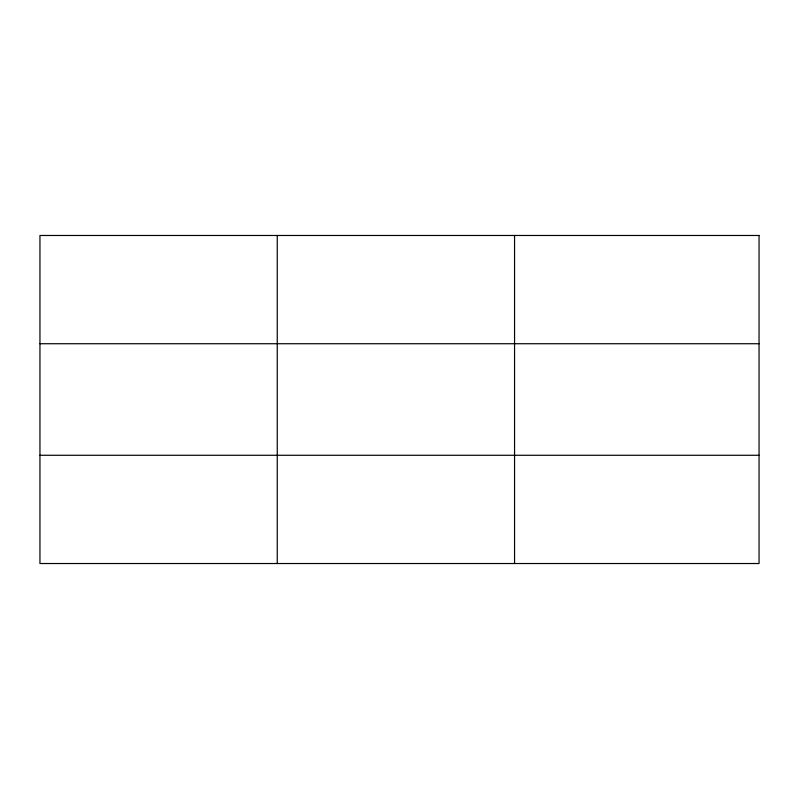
<?xml version="1.0" encoding="UTF-8"?>
<svg xmlns="http://www.w3.org/2000/svg" width="799" height="799" viewBox="0 0 799 799"><rect width="100%" height="100%" fill="white"/><g stroke="black" fill="none" stroke-linecap="round" stroke-linejoin="round"><path stroke-width="1.2" d="M277.253 235.475L277.253 563.525M514.556 235.475L514.556 563.525M39.95 343.73L759.05 343.73M39.95 455.27L759.05 455.27M759.05 235.475L759.05 563.525L39.95 563.525L39.95 235.475L759.05 235.475"/></g></svg>
